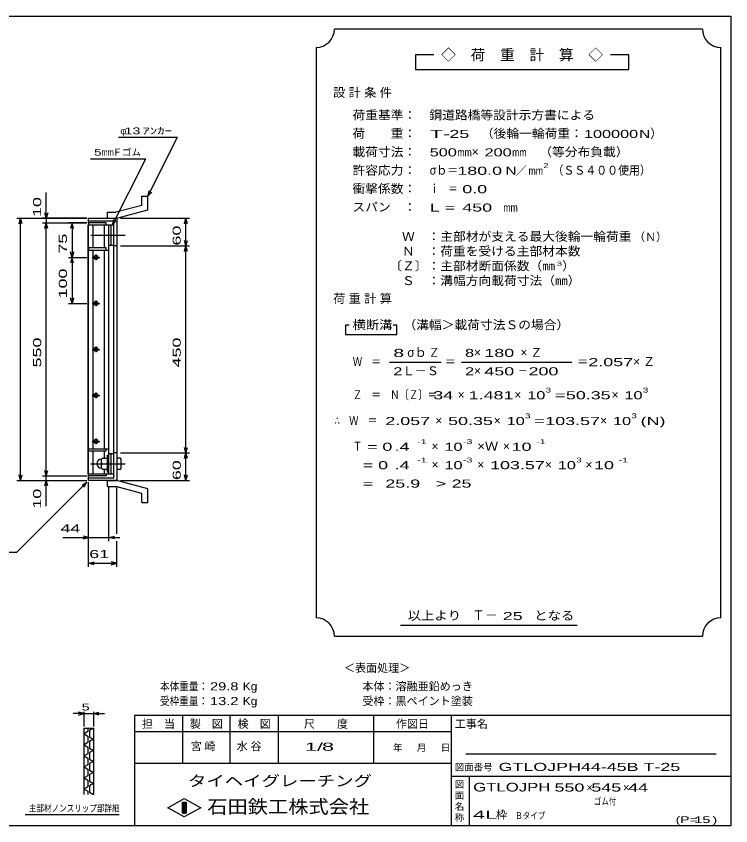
# Model space of a CAD drawing. Units: millimetres, scale not verified. Extents: x -1456 to 1385, y -1026 to 843.
# Drawn here: x -168 to 1385, y -917 to 843 of the extents above; entities that cross this region are included whole.
import ezdxf
from ezdxf.enums import TextEntityAlignment as Align

# ---------------------------------------------------------------- set-up
doc = ezdxf.new("R2010")
doc.units = ezdxf.units.MM
doc.header["$LTSCALE"] = 8
doc.linetypes.add('CHAIN', pattern=[18.5, 12, -1.5, 3.5, -1.5])
for name, color, linetype, lineweight in [('0_2', 150, 'Continuous', 25), ('16', 3, 'Continuous', 25), ('19', 6, 'Continuous', 25), ('22', 4, 'Continuous', 25), ('24', 2, 'Continuous', 25), ('32', 4, 'Continuous', 25)]:
    doc.layers.add(name, color=color, linetype=linetype, lineweight=lineweight)
doc.styles.add('ベクトル', font='')
doc.styles.get('ベクトル').set_extended_font_data('ベクトル')

msp = doc.modelspace()

# ---------------------------------------------------------------- linework, layer by layer
at = {"layer": '0_2'}
for p, q in [((-1383.2, 842.8), (1384.8, 842.8)), ((1384.8, 842.8), (1384.8, -917.2)), ((1384.8, -677.2), (88.8, -677.2)), ((88.8, -677.2), (88.8, -917.2)), ((192.8, -677.2), (192.8, -781.2)), ((296.8, -781.2), (296.8, -677.2)), ((400.8, -677.2), (400.8, -781.2)), ((608.8, -781.2), (608.8, -677.2)), ((776.8, -677.2), (776.8, -917.2)), ((776.8, -713.2), (88.8, -713.2)), ((1352.8, -761.2), (808.8, -761.2)), ((88.8, -781.2), (776.8, -781.2)), ((776.8, -809.2), (1384.8, -809.2)), ((816.8, -917.2), (816.8, -809.2)), ((160.8, -878), (196.8, -858)), ((196.8, -858), (232.8, -878)), ((196.8, -898), (160.8, -878)), ((192.8, -866), (200.8, -866)), ((192.8, -890), (192.8, -866)), ((192.8, -866), (194.4, -866)), ((194.4, -866), (194.4, -890)), ((196, -890), (196, -866)), ((196, -866), (197.6, -866)), ((232.8, -878), (196.8, -898)), ((197.6, -866), (197.6, -890)), ((199.2, -890), (199.2, -866)), ((199.2, -866), (200.8, -866)), ((200.8, -866), (200.8, -890)), ((200.8, -866), (200.8, -890)), ((200.8, -890), (192.8, -890)), ((194.4, -890), (196, -890)), ((197.6, -890), (199.2, -890)), ((1384.8, -917.2), (-1383.2, -917.2))]:
    msp.add_line(p, q, dxfattribs=at)
at = {"layer": '16'}
for p, q in [((-11.7, -152), (-11.7, 389)), ((-11.7, 389), (-11, 389)), ((27, 393.5), (-11, 393.5)), ((-11, 393.5), (-11, 389)), ((-11, 389), (27, 389)), ((-11, -152), (-11, 389)), ((-11, 389), (33, 389)), ((-1.5, 339), (-1.5, 389)), ((23.5, 339), (23.5, 389)), ((27, 389), (27, 393.5)), ((33, -152), (33, 389)), ((33, 389), (38, 389)), ((38, 345), (38, 389)), ((38, 389), (44, 389)), ((44, 345), (44, 389)), ((-11, 339), (-11, 334.5)), ((27, 339), (-11, 339)), ((-11, 334.5), (33, 334.5)), ((-1.5, -97.5), (-1.5, 334.5)), ((23.5, -97.5), (23.5, 334.5)), ((27, 334.5), (27, 339)), ((33, 345), (38, 345)), ((38, 345), (44, 345)), ((-3, 318.5), (13, 318.5)), ((3, 321.5), (7, 321.5)), ((5, 312.5), (5, 324.5)), ((3, 315.5), (7, 315.5)), ((-3, 218.5), (13, 218.5)), ((3, 221.5), (7, 221.5)), ((3, 215.5), (7, 215.5)), ((5, 212.5), (5, 224.5)), ((5, 112.5), (5, 124.5)), ((-3, 118.5), (13, 118.5)), ((3, 121.5), (7, 121.5)), ((3, 115.5), (7, 115.5)), ((-3, 18.5), (13, 18.5)), ((3, 21.5), (7, 21.5)), ((5, 12.5), (5, 24.5)), ((3, 15.5), (7, 15.5)), ((-3, -81.5), (13, -81.5)), ((3, -78.5), (7, -78.5)), ((3, -84.5), (7, -84.5)), ((5, -87.5), (5, -75.5)), ((-11, -102), (-11, -97.5)), ((-11, -97.5), (33, -97.5)), ((-11, -102), (27, -102)), ((-1.5, -152), (-1.5, -102)), ((23.5, -117), (23.5, -102)), ((27, -102), (27, -97.5)), ((17, -120), (19, -118)), ((17, -140), (17, -120)), ((19, -118), (28, -118)), ((30, -120), (28, -118)), ((30, -148.5), (30, -111.5)), ((30, -111.5), (33, -111.5)), ((33, -108), (38, -108)), ((33, -148.5), (33, -111.5)), ((38, -152), (38, -108)), ((38, -108), (44, -108)), ((44, -152), (44, -108)), ((19, -130), (17, -128)), ((17, -132), (19, -130)), ((17, -140), (19, -142)), ((19, -130), (28, -130)), ((30, -128), (28, -130)), ((30, -132), (28, -130)), ((28, -142), (30, -140)), ((-11.7, -152), (-11, -152)), ((-11, -152), (27, -152)), ((-11, -156.5), (-11, -152)), ((-11, -152), (33, -152)), ((27, -156.5), (-11, -156.5)), ((19, -142), (28, -142)), ((23.5, -152), (23.5, -143)), ((27, -152), (27, -156.5)), ((30, -148.5), (33, -148.5)), ((33, -152), (38, -152)), ((38, -152), (44, -152))]:
    msp.add_line(p, q, dxfattribs=at)
at = {"layer": '16', "linetype": 'CHAIN'}
for p, q in [((-6.6, 367), (68.4, 367)), ((-6.6, -130), (68.4, -130))]:
    msp.add_line(p, q, dxfattribs=at)
at = {"layer": '16'}
for centre, radius, start, end in [((3, 318.5), 3, 90, 270), ((5, 318.5), 4, 46.6, 133.4), ((7, 318.5), 3, 270, 90), ((5, 318.5), 4, 226.6, 313.4), ((3, 218.5), 3, 90, 270), ((5, 218.5), 4, 46.6, 133.4), ((5, 218.5), 4, 226.6, 313.4), ((7, 218.5), 3, 270, 90), ((3, 118.5), 3, 90, 270), ((5, 118.5), 4, 46.6, 133.4), ((5, 118.5), 4, 226.6, 313.4), ((7, 118.5), 3, 270, 90), ((3, 18.5), 3, 90, 270), ((5, 18.5), 4, 46.6, 133.4), ((7, 18.5), 3, 270, 90), ((5, 18.5), 4, 226.6, 313.4), ((3, -81.5), 3, 90, 270), ((5, -81.5), 4, 46.6, 133.4), ((5, -81.5), 4, 226.6, 313.4), ((7, -81.5), 3, 270, 90), ((17, -130), 10, 90, 270)]:
    msp.add_arc(centre, radius, start, end, dxfattribs=at)
at = {"layer": '19'}
for p, q in [((104.6, 451.6), (117.6, 451.6)), ((104.6, 431.6), (104.6, 451.6)), ((117.6, 421.6), (117.6, 451.6)), ((104.6, 431.6), (48.3, 416.5)), ((30, 416.5), (48.3, 416.5)), ((30, 403.5), (30, 416.5)), ((50, 403.5), (117.6, 421.6)), ((-11, 393.5), (-11, 403.5)), ((-11, 403.5), (50, 403.5)), ((44, 397.5), (-11, 397.5)), ((30, 403.5), (50, 403.5)), ((44, -160.5), (44, 397.5)), ((50, 403.5), (50, -166.5)), ((50, 343.5), (44, 343.5)), ((50, -106.5), (44, -106.5)), ((58, -118), (50, -118)), ((50, -118), (50, -142)), ((60, -120), (58, -118)), ((60, -140), (60, -120)), ((50, -130), (58, -130)), ((60, -128), (58, -130)), ((58, -130), (60, -132)), ((58, -142), (60, -140)), ((-11, -166.5), (-11, -156.5)), ((50, -142), (58, -142)), ((-11, -160.5), (44, -160.5)), ((50, -166.5), (-11, -166.5)), ((30, -166.5), (50, -166.5)), ((30, -179.5), (30, -166.5)), ((117.6, -184.6), (50, -166.5)), ((30, -179.5), (48.3, -179.5)), ((104.6, -194.6), (48.3, -179.5)), ((117.6, -214.6), (117.6, -184.6)), ((104.6, -214.6), (104.6, -194.6)), ((104.6, -214.6), (117.6, -214.6))]:
    msp.add_line(p, q, dxfattribs=at)
at = {"layer": '22'}
for p, q in [((54, 579.5), (182, 579.5)), ((118, 451.5), (182, 579.5)), ((-7, 533), (113, 533)), ((41, 389), (113, 533)), ((-103, 403.5), (-103, 459.5)), ((118, 451.5), (120.4, 463.2)), ((118, 451.5), (126, 460.3)), ((-103, 403.5), (-106.2, 415.5)), ((-99.8, 415.5), (-103, 403.5)), ((-167, 403.5), (-15, 403.5)), ((-162.2, 391.5), (-159, 403.5)), ((-155.8, 391.5), (-159, 403.5)), ((-159, -166.5), (-159, 403.5)), ((-15, 403.5), (-111, 403.5)), ((-111, 393.5), (-15, 393.5)), ((-106.2, 381.5), (-103, 393.5)), ((-103, 403.5), (-103, 393.5)), ((-99.8, 381.5), (-103, 393.5)), ((-103, -156.5), (-103, 393.5)), ((-15, 393.5), (-55, 393.5)), ((-47, 393.5), (-50.2, 381.5)), ((-43.8, 381.5), (-47, 393.5)), ((-47, 393.5), (-47, 318.5)), ((41, 389), (43.4, 400.7)), ((41, 389), (49, 397.8)), ((58, 403.5), (208.4, 403.5)), ((197.2, 391.5), (200.4, 403.5)), ((203.6, 391.5), (200.4, 403.5)), ((200.4, 343.5), (200.4, 403.5)), ((200.4, 343.5), (197.2, 355.5)), ((200.4, 343.5), (203.6, 355.5)), ((58, 343.5), (208.4, 343.5)), ((197.2, 331.5), (200.4, 343.5)), ((203.6, 331.5), (200.4, 343.5)), ((200.4, -106.5), (200.4, 343.5)), ((-55, 318.5), (-15, 318.5)), ((-47, 318.5), (-50.2, 330.5)), ((-47, 318.5), (-50.2, 306.5)), ((-43.8, 330.5), (-47, 318.5)), ((-43.8, 306.5), (-47, 318.5)), ((-47, 318.5), (-47, 218.5)), ((-47, 218.5), (-50.2, 230.5)), ((-43.8, 230.5), (-47, 218.5)), ((-55, 218.5), (-15, 218.5)), ((200.4, -106.5), (197.2, -94.5)), ((200.4, -106.5), (203.6, -94.5)), ((58, -106.5), (208.4, -106.5)), ((197.2, -118.5), (200.4, -106.5)), ((203.6, -118.5), (200.4, -106.5)), ((200.4, -166.5), (200.4, -106.5)), ((-159, -166.5), (-162.2, -154.5)), ((-159, -166.5), (-155.8, -154.5)), ((-111, -156.5), (-15, -156.5)), ((-103, -156.5), (-106.2, -144.5)), ((-103, -156.5), (-99.8, -144.5)), ((-103, -166.5), (-103, -156.5)), ((200.4, -166.5), (197.2, -154.5)), ((200.4, -166.5), (203.6, -154.5)), ((-167, -166.5), (-15, -166.5)), ((-167, -322.5), (-15, -170.5)), ((-111, -166.5), (-15, -166.5)), ((-106.2, -178.5), (-103, -166.5)), ((-99.8, -178.5), (-103, -166.5)), ((-103, -222.5), (-103, -166.5)), ((-25.4, -176.9), (-15, -170.5)), ((-21.4, -180.9), (-15, -170.5)), ((-11, -298.5), (-11, -170.5)), ((-11, -354.5), (-11, -170.5)), ((58, -166.5), (208.4, -166.5)), ((33, -298.5), (33, -181.9)), ((50, -282.5), (50, -181.9)), ((-67, -290.5), (-11, -290.5)), ((-11, -290.5), (-23, -287.3)), ((-23, -293.7), (-11, -290.5)), ((-11, -290.5), (33, -290.5)), ((33, -290.5), (45, -287.3)), ((45, -293.7), (33, -290.5)), ((33, -290.5), (57, -290.5)), ((50, -354.5), (50, -298.5)), ((-327, -322.5), (-167, -322.5)), ((-11, -346.5), (1, -343.3)), ((1, -349.7), (-11, -346.5)), ((-11, -346.5), (50, -346.5)), ((50, -346.5), (38, -343.3)), ((38, -349.7), (50, -346.5))]:
    msp.add_line(p, q, dxfattribs=at)
at = {"layer": '24', "color": 4}
for p, q in [((1323.2, 814.8), (523.2, 814.8)), ((483.2, 774.8), (483.2, -465.2)), ((1363.2, -465.2), (1363.2, 774.8)), ((739.2, 758.8), (699.2, 758.8)), ((699.2, 758.8), (699.2, 726.8)), ((1163.2, 758.8), (1123.2, 758.8)), ((1163.2, 726.8), (1163.2, 758.8)), ((699.2, 726.8), (1163.2, 726.8)), ((555.2, 170.8), (547.2, 170.8)), ((547.2, 170.8), (547.2, 150.8)), ((659.2, 170.8), (651.2, 170.8)), ((659.2, 150.8), (659.2, 170.8)), ((547.2, 150.8), (659.2, 150.8)), ((643.2, 90.8), (755.2, 90.8)), ((799.2, 90.8), (1039.2, 90.8)), ((667.2, -481.2), (1051.2, -481.2)), ((523.2, -505.2), (1323.2, -505.2))]:
    msp.add_line(p, q, dxfattribs=at)
for centre, start, end in [((483.2, 814.8), 270, 0), ((1363.2, 814.8), 180, 270), ((483.2, -505.2), 0, 90), ((1363.2, -505.2), 90, 180)]:
    msp.add_arc(centre, 40, start, end, dxfattribs=at)
at = {"layer": '32'}
for p, q in [((-20.8, -673.2), (-44.8, -673.2)), ((-20.8, -673.2), (-32.8, -670)), ((-32.8, -676.4), (-20.8, -673.2)), ((-20.8, -701.2), (-20.8, -669.2)), ((-20.8, -673.2), (-0.8, -673.2)), ((-0.8, -669.2), (-0.8, -701.2)), ((-0.8, -673.2), (11.2, -670)), ((11.2, -676.4), (-0.8, -673.2)), ((-0.8, -673.2), (23.2, -673.2)), ((-20.8, -705.2), (-0.8, -705.2)), ((-20.8, -849.2), (-20.8, -705.2)), ((-12.8, -712.4), (-20.8, -717.2)), ((-20.8, -717.2), (-12.8, -722)), ((-12.8, -705.2), (-12.8, -712.4)), ((-0.8, -705.2), (-8.8, -710)), ((-8.8, -710), (-8.8, -724.4)), ((-0.8, -705.2), (-0.8, -849.2)), ((-12.8, -736.4), (-20.8, -741.2)), ((-12.8, -722), (-12.8, -736.4)), ((-8.8, -724.4), (-0.8, -729.2)), ((-0.8, -729.2), (-8.8, -734)), ((-8.8, -734), (-8.8, -748.4)), ((-20.8, -741.2), (-12.8, -746)), ((-12.8, -746), (-12.8, -760.4)), ((-8.8, -748.4), (-0.8, -753.2)), ((-0.8, -753.2), (-8.8, -758)), ((-12.8, -760.4), (-20.8, -765.2)), ((-20.8, -765.2), (-12.8, -770)), ((-12.8, -770), (-12.8, -784.4)), ((-8.8, -758), (-8.8, -772.4)), ((-8.8, -772.4), (-0.8, -777.2)), ((-12.8, -784.4), (-20.8, -789.2)), ((-20.8, -789.2), (-12.8, -794)), ((-0.8, -777.2), (-8.8, -782)), ((-8.8, -782), (-8.8, -796.4)), ((-12.8, -808.4), (-20.8, -813.2)), ((-12.8, -794), (-12.8, -808.4)), ((-8.8, -796.4), (-0.8, -801.2)), ((-0.8, -801.2), (-8.8, -806)), ((-8.8, -806), (-8.8, -820.4)), ((-20.8, -813.2), (-12.8, -818)), ((-12.8, -818), (-12.8, -832.4)), ((-8.8, -820.4), (-0.8, -825.2)), ((-0.8, -825.2), (-8.8, -830)), ((-12.8, -832.4), (-20.8, -837.2)), ((-20.8, -837.2), (-12.8, -842)), ((-12.8, -842), (-12.8, -849.2)), ((-8.8, -830), (-8.8, -844.4)), ((-8.8, -844.4), (-0.8, -849.2)), ((55.2, -893.2), (-148.8, -893.2))]:
    msp.add_line(p, q, dxfattribs=at)

# ---------------------------------------------------------------- texts
at = {"layer": '0_2', "style": 'ベクトル'}
for s, height, p in [('担\u3000当', 17.6, (104.8, -695.6)), ('製\u3000図', 17.6, (208.8, -695.6)), ('検\u3000図', 17.6, (312.8, -695.6)), ('尺\u3000\u3000度', 17.6, (456.8, -695.6)), ('作図日', 17.6, (656.8, -695.6)), ('工事名', 17.6, (784.8, -695.6)), ('年', 14.7, (650.4, -747.2)), ('月', 14.7, (702.4, -747.2)), ('日', 14.7, (754.4, -747.2)), ('図面番号', 14.66, (784.8, -789.6)), ('図', 14.7, (784.8, -827.2)), ('面', 14.7, (784.8, -851.2)), ('名', 14.7, (784.8, -875.2)), ('称', 14.7, (784.8, -899.2))]:
    msp.add_text(s, height=height, dxfattribs=at).set_placement(p, align=Align.MIDDLE_LEFT)
at = {"layer": '0_2', "color": 222, "style": 'ベクトル'}
for s, height, width, p in [('タイヘイグレーチング', 23.46, 1.25, (204.8, -819.6)), ('石田鉄工株式会社', 29.33, 1.1, (246.8, -875.6))]:
    msp.add_text(s, height=height, dxfattribs=dict(at, width=width)).set_placement(p, align=Align.MIDDLE_LEFT)
at = {"layer": '22', "color": 2, "style": 'ベクトル'}
for s, height, width, p in [(' 13 ', 14.66, 1.6, (58, 593.5)), ('ｱﾝｶｰ', 14.66, 1.6, (106, 593.5)), ('5', 14.7, 1.45, (1, 547)), ('mm', 14.66, 0.75, (17, 547)), (' 44 ', 17.6, 1.65, (-83, -270.5)), (' 61 ', 17.6, 1.65, (-20.5, -326.5)), ('本体重量：', 17.6, 0.85, (144, -614)), (' 29.8', 17.6, 1.35, (244, -614)), ('Kg', 17.6, 1.1, (324, -614)), ('受枠重量：', 17.6, 0.85, (144, -646)), (' 13.2', 17.6, 1.35, (244, -646)), ('Kg', 17.6, 1.1, (324, -646)), ('1/', 17.6, 2, (459.2, -745.2)), (' 8 ', 17.6, 2, (483.2, -745.2)), ('GTLOJPH44-45B T-25                 ', 17.6, 1.65, (880, -789.2)), ('GTLOJPH', 18.77, 1.45, (824.8, -833.2)), (' 550 ', 17.6, 1.65, (990.9, -834)), (' 545 ', 17.6, 1.65, (1070.9, -834)), (' 44 ', 17.6, 1.65, (1150.9, -834)), ('ゴム付', 14.66, 0.8, (1086.9, -864)), ('4L', 17.6, 2.05, (824, -893.2)), ('Ｂタイプ', 14.66, 0.8, (916, -895.2)), ('(P=', 14.66, 1.55, (1264.8, -904)), (' 15 ', 14.66, 1.6, (1296.8, -904)), (')', 14.7, 1.6, (1344.8, -904))]:
    msp.add_text(s, height=height, dxfattribs=dict(at, width=width)).set_placement(p, align=Align.MIDDLE_LEFT)
for s, height, p in [('φ', 14.7, (58, 593.5)), ('Ｆゴム', 14.66, (41, 547)), ('＜表面処理＞', 17.6, (544, -574)), ('本体：', 17.6, (584, -614)), ('溶融亜鉛めっき', 17.6, (656, -614)), ('受枠：', 17.6, (584, -646)), ('黒ペイント塗装', 17.6, (656, -646)), ('×', 17.6, (1070.9, -834)), ('×', 17.6, (1150.9, -834)), ('枠', 17.6, (874.4, -893.2))]:
    msp.add_text(s, height=height, dxfattribs=at).set_placement(p, align=Align.MIDDLE_LEFT)
at = {"layer": '22', "color": 2, "style": 'ベクトル', "width": 1.65}
for s, p in [(' 10 ', (-123, 395.5)), (' 60 ', (180.4, 333.5)), (' 75 ', (-67, 316)), (' 100 ', (-67, 218.5)), (' 550 ', (-123, 68.5)), (' 450 ', (180.4, 68.5)), (' 60 ', (180.4, -176.5)), (' 10 ', (-123, -238.5))]:
    msp.add_text(s, height=17.6, rotation=90, dxfattribs=at).set_placement(p, align=Align.MIDDLE_LEFT)
at = {"layer": '22', "color": 2, "char_height": 17.6, "attachment_point": 4, "style": 'ベクトル'}
for s, insert in [('\\T1.25;宮崎\u3000', (210.8, -745.2)), ('\\T1.25;水谷\u3000', (310.8, -745.2))]:
    msp.add_mtext(s, dxfattribs=dict(at, insert=insert))
at = {"layer": '24', "style": 'ベクトル'}
for s, height, p in [('◇\u3000荷\u3000重\u3000計\u3000算\u3000◇', 23.46, (755.2, 758.8)), ('）', 19.4, (1209.6, 588)), ('×', 19.4, (821.6, 548)), ('／', 17.6, (917.2, 506.8)), ('（Ｎ）', 17.6, (1174.4, 362.8)), ('）', 19.4, (1018.4, 300)), ('σｂ', 19.35, (681.6, 112)), ('×', 19.4, (826.4, 112)), ('Ｌ－Ｓ', 19.35, (671.2, 72)), ('×', 19.4, (826.4, 72)), ('×', 19.4, (791.2, 20)), ('×', 19.4, (914.4, 20)), ('×', 19.4, (1125.6, 20)), ('×', 19.4, (742.4, -36)), ('×', 19.4, (869.6, -36)), ('×', 19.4, (1100.8, -36)), ('×', 19.4, (734.4, -92)), ('×', 19.4, (889.6, -92)), ('×', 19.4, (734.4, -132)), ('×', 19.4, (833.6, -132)), ('×', 19.4, (980.8, -132)), ('×', 19.4, (1068.8, -132)), ('Ｔ－', 20.53, (822.4, -459.2))]:
    msp.add_text(s, height=height, dxfattribs=at).set_placement(p, align=Align.MIDDLE_LEFT)
for s, height, width, p in [('荷重基準：\u3000', 19.35, 1.05, (562.4, 628)), ('鋼道路橋等設計示方書による', 19.35, 1.05, (729.6, 628)), ('荷\u3000\u3000重：\u3000', 19.35, 1.05, (562.4, 588)), ('（後輪一輪荷重：', 19.35, 1.05, (841.6, 588)), ('T-', 17.6, 2, (730.4, 586.8)), (' 25 ', 17.6, 1.65, (762.4, 586.8)), ('100000', 17.6, 1.5, (1065.6, 586.8)), ('N', 17.6, 1.4, (1185.6, 586.8)), ('載荷寸法：\u3000', 19.35, 1.05, (562.4, 548)), ('500', 17.6, 1.5, (730.4, 546.8)), ('mm', 17.6, 0.8, (790.4, 546.8)), ('200', 17.6, 1.5, (849.6, 546.8)), ('mm', 17.6, 0.8, (909.6, 546.8)), ('\u3000（等分布負載）', 19.35, 1.05, (940.8, 548)), ('許容応力：\u3000', 19.35, 1.05, (562.4, 508)), ('σｂ＝', 19.35, 0.9, (730.4, 508)), ('180.0', 17.6, 1.65, (790.4, 506.8)), ('N', 17.6, 1.4, (895.2, 506.8)), ('mm', 17.6, 0.8, (945.2, 506.8)), ('2', 10.6, 1.5, (977.2, 518)), ('（ＳＳ４００使用）', 19.35, 0.9, (997.2, 508)), ('衝撃係数：\u3000', 19.35, 1.05, (562.4, 468)), ('ｉ\u3000＝', 19.35, 0.75, (730.4, 468)), (' 0.0', 17.6, 1.65, (790.4, 466.8)), ('スパン\u3000：\u3000', 19.35, 1.05, (562.4, 428)), ('L =', 17.6, 1.65, (730.4, 426.8)), (' 450 ', 17.6, 1.65, (790.4, 426.8)), ('mm', 17.6, 0.8, (890.4, 426.8)), ('\u3000Ｗ\u3000：主部材が支える最大後輪一輪荷重', 19.35, 1.05, (642.4, 364)), ('\u3000Ｎ\u3000：荷重を受ける主部材本数', 19.35, 1.05, (642.4, 332)), ('〔Ｚ〕：主部材断面係数（㎜', 19.35, 1.05, (642.4, 300)), ('3', 8.8, 1.8, (1006.4, 304.8)), ('\u3000Ｓ\u3000：溝幅方向載荷寸法（㎜）', 19.35, 1.05, (642.4, 268)), ('横断溝', 19.35, 1.1, (562.4, 172)), ('\u3000（溝幅＞載荷寸法Ｓの場合）', 19.35, 1.05, (645.6, 172)), ('8', 17.6, 1.8, (651.2, 110.8)), ('Ｚ', 19.4, 0.9, (728, 112)), ('8', 17.6, 1.5, (807.2, 110.8)), (' 180 ', 17.6, 1.65, (838.4, 110.8)), ('Ｗ\u3000＝', 19.35, 0.75, (563.2, 92)), ('＝', 19.4, 0.9, (763.2, 92)), ('＝', 19.4, 0.9, (1051.2, 92)), ('2.057', 17.6, 1.65, (1075.2, 90.8)), ('2', 17.6, 1.5, (651.2, 70.8)), ('2', 17.6, 1.5, (807.2, 70.8)), (' 450 ', 17.6, 1.65, (838.4, 70.8)), ('－', 19.4, 0.75, (922.4, 72)), (' 200 ', 17.6, 1.65, (934.4, 70.8)), ('3', 10.6, 1.5, (982.4, 30)), ('3', 10.6, 1.5, (1193.6, 30)), ('Ｚ\u3000＝\u3000Ｎ〔Ｚ〕＝', 19.35, 0.75, (563.2, 20)), (' 34 ', 17.6, 1.65, (727.2, 18.8)), ('1.481', 17.6, 1.65, (815.2, 18.8)), ('10', 17.6, 1.5, (942.4, 18.8)), ('=', 17.6, 1.7, (1002.4, 18.8)), ('50.35', 17.6, 1.65, (1026.4, 18.8)), ('10', 17.6, 1.5, (1153.6, 18.8)), ('∴\u3000Ｗ\u3000＝', 19.35, 0.75, (523.2, -36)), (' 2.057', 17.6, 1.65, (623.2, -37.2)), ('50.35', 17.6, 1.65, (770.4, -37.2)), ('10', 17.6, 1.5, (897.6, -37.2)), ('3', 10.6, 1.5, (937.6, -26)), ('=', 17.6, 1.7, (957.6, -37.2)), ('103.57', 17.6, 1.65, (981.6, -37.2)), ('10', 17.6, 1.5, (1128.8, -37.2)), ('3', 10.6, 1.5, (1168.8, -26)), ('(N)', 17.6, 1.65, (1188.8, -37.2)), ('Ｔ', 19.4, 0.75, (563.2, -92)), (' = 0', 17.6, 1.65, (583.2, -93.2)), (' .4 ', 17.6, 1.65, (643.2, -93.2)), ('-1', 10.56, 1.65, (703.2, -82)), ('10', 17.6, 1.5, (762.4, -93.2)), ('-3', 10.56, 1.65, (802.4, -82)), ('×Ｗ', 19.35, 1.1, (833.6, -92)), (' 10 ', 17.6, 1.65, (897.6, -93.2)), ('-1', 10.56, 1.65, (961.6, -82)), ('-1', 10.56, 1.65, (703.2, -122)), ('-3', 10.56, 1.65, (802.4, -122)), ('3', 10.6, 1.5, (1048.8, -122)), ('-1', 10.56, 1.65, (1140.8, -122)), ('  = 0', 17.6, 1.65, (563.2, -133.2)), (' .4 ', 17.6, 1.65, (643.2, -133.2)), ('10', 17.6, 1.5, (762.4, -133.2)), ('103.57', 17.6, 1.65, (861.6, -133.2)), ('10', 17.6, 1.5, (1008.8, -133.2)), (' 10 ', 17.6, 1.65, (1076.8, -133.2)), ('  =', 17.6, 1.65, (563.2, -173.2)), (' 25.9', 17.6, 1.65, (623.2, -173.2)), ('>', 17.6, 1.7, (743.2, -173.2)), (' 25 ', 17.6, 1.65, (767.2, -173.2)), ('以上より\u3000', 19.35, 1.1, (682.4, -460)), (' 25 ', 17.6, 1.65, (878.4, -461.2)), ('となる', 19.35, 1.1, (957.6, -460))]:
    msp.add_text(s, height=height, dxfattribs=dict(at, width=width)).set_placement(p, align=Align.MIDDLE_LEFT)
at = {"layer": '24', "char_height": 19.35, "attachment_point": 4, "style": 'ベクトル'}
for s, insert in [('\\T1.28;設計条件', (520.4, 676)), ('\\T1.28;荷重計算', (520.4, 228)), ('\\T1.42;×Ｚ', (927.6, 112)), ('\\T1.42;×Ｚ', (1172.4, 92))]:
    msp.add_mtext(s, dxfattribs=dict(at, insert=insert))
at = {"layer": '32', "color": 2, "style": 'ベクトル'}
for s, width, p in [(' 5 ', 1.6, (-34.8, -659.2)), ('主部材ノンスリップ部詳細', 0.8, (-140.8, -879.2))]:
    msp.add_text(s, height=14.66, dxfattribs=dict(at, width=width)).set_placement(p, align=Align.MIDDLE_LEFT)

doc.saveas('drawing.dxf')
